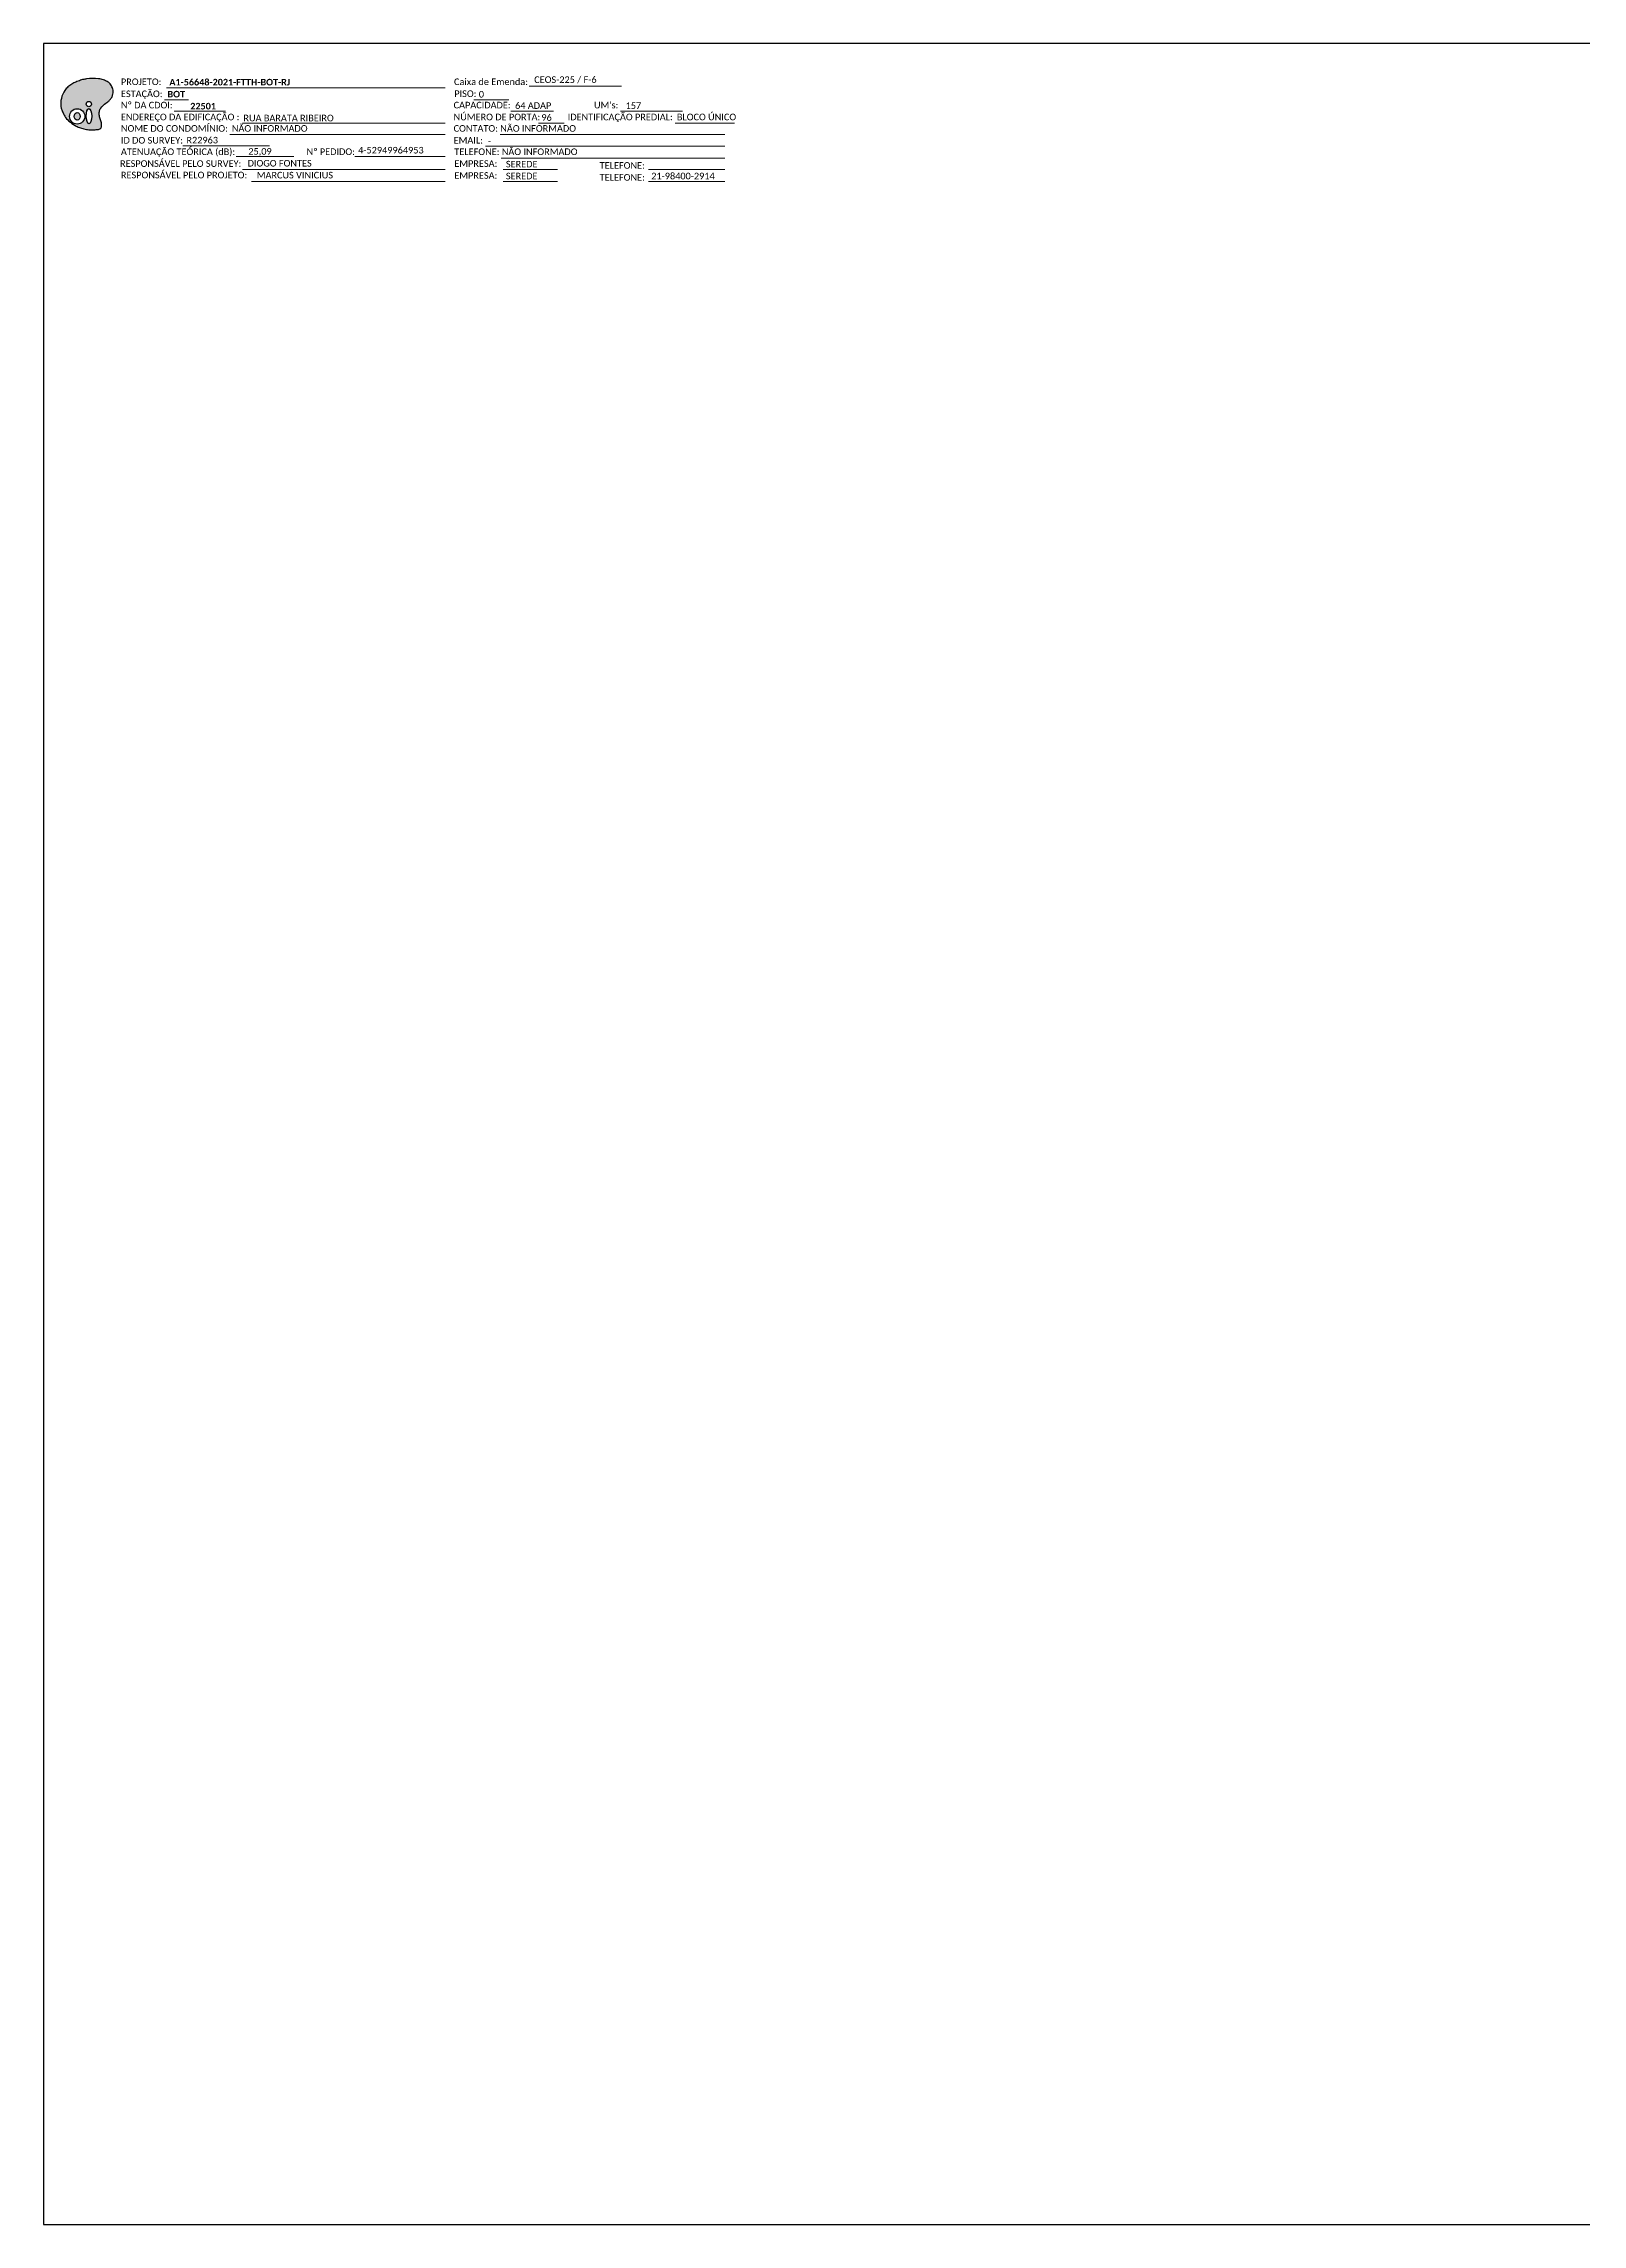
# Model space of a CAD drawing. Header units: millimetres. Extents: x 7977 to 746466, y 369 to 202040.
# Drawn here: x 745628 to 746047, y 201446 to 202040 of the extents above; entities that cross this region are included whole.
import ezdxf
from ezdxf.enums import TextEntityAlignment as Align

# ---------------------------------------------------------------- set-up
doc = ezdxf.new("R2010")
doc.units = ezdxf.units.MM
doc.styles.add('WMF-Calibri0', font='calibri.ttf')
doc.styles.add('WMF-Calibri1', font='calibrib.ttf')

# ---------------------------------------------------------------- blocks, each defined once
blk = doc.blocks.new('OI')
h = blk.add_hatch(color=40)
edge = h.paths.add_edge_path()
edge.add_spline(control_points=[(4.35, -0.67), (3.92, -0.99), (3.26, -1.5), (2.81, -2.59), (2.9, -3.5), (3.06, -4.27), (3.31, -4.85), (3.37, -5.39), (3.4, -5.88), (3.2, -6.4), (2.54, -6.61), (1.65, -6.63), (0.55, -6.67), (-0.56, -6.42), (-1.61, -6.14), (-2.77, -5.61), (-3.92, -4.77), (-4.89, -3.7), (-5.34, -2.65), (-5.6, -1.94), (-5.85, -0.96), (-5.71, 0.47), (-5.1, 2.02), (-4.14, 3.02), (-3.3, 3.61), (-2.37, 4.16), (-1.36, 4.44), (-0.56, 4.7), (0.79, 4.85), (2.24, 4.97), (3.79, 4.57), (4.67, 4.21), (5.44, 3.65), (5.76, 2.99), (6.03, 2.21), (6.01, 1.46), (5.72, 0.64), (5.31, 0.08), (4.88, -0.38), (4.51, -0.55), (4.35, -0.67)], knot_values=[0, 0, 0, 0, 1.60434, 2.417191, 3.427595, 4.282808, 4.776746, 5.304182, 5.888771, 6.258406, 6.858137, 7.79129, 8.986195, 10.124242, 11.187857, 12.242908, 13.953784, 15.414161, 16.515391, 17.349188, 17.675853, 19.552021, 21.515531, 22.568638, 23.63245, 24.621084, 25.782718, 26.745347, 27.142653, 29.870543, 31.004649, 31.921532, 32.709589, 33.801391, 34.042471, 35.192333, 35.971461, 36.628871, 37.254359, 37.836911, 37.836911, 37.836911, 37.836911], degree=3, periodic=0)
h.paths.add_polyline_path([(1.13, -0.87, -1), (-0.04, -0.87, -1)], flags=16)
edge = h.paths.add_edge_path(flags=16)
edge.add_ellipse((0.56, -3.59), major_axis=(-0.02, 1.71), ratio=0.361305, start_angle=0, end_angle=360)
h.paths.add_polyline_path([(-0.36, -3.62, -1), (-3.8, -3.62, -1)], flags=16)
edge = h.paths.add_edge_path(flags=0)
edge.add_ellipse((-2.08, -3.62), major_axis=(0, 0.885), ratio=0.758294, start_angle=0, end_angle=360)
at = {"color": 40}
for centre, radius in [((-2.08, -3.62), 1.72), ((0.54, -0.87), 0.587)]:
    blk.add_circle(centre, radius, dxfattribs=at)
blk.add_ellipse((-2.08, -3.62), major_axis=(0, 0.885), ratio=0.758294, start_param=-3.141592653589792, end_param=3.141592653589792, dxfattribs=at)
blk.add_ellipse((0.56, -3.59), major_axis=(-0.02, 1.71), ratio=0.361305, dxfattribs=at)
at = {"color": 40, "start_tangent": (-0.800898, -0.598801), "end_tangent": (-0.800898, -0.598801)}
blk.add_spline([(4.35, -0.67), (3.2, -1.78), (2.9, -2.54), (2.92, -3.55), (3.12, -4.38), (3.28, -4.85), (3.37, -5.37), (3.35, -5.95), (3.2, -6.29), (2.66, -6.55), (1.73, -6.63), (0.54, -6.62), (-0.58, -6.41), (-1.6, -6.11), (-2.56, -5.67), (-3.95, -4.67), (-4.89, -3.56), (-5.37, -2.56), (-5.64, -1.78), (-5.72, -1.46), (-5.63, 0.42), (-4.84, 2.22), (-4.13, 2.99), (-3.27, 3.62), (-2.4, 4.09), (-1.3, 4.47), (-0.37, 4.72), (0.02, 4.77), (2.75, 4.8), (3.85, 4.53), (4.69, 4.16), (5.31, 3.68), (5.85, 2.73), (5.93, 2.5), (5.94, 1.35), (5.67, 0.62), (5.29, 0.08), (4.84, -0.36), (4.35, -0.67)], degree=3, dxfattribs=at)

msp = doc.modelspace()

# ---------------------------------------------------------------- linework, layer by layer
msp.add_lwpolyline([(745627.83, 201445.77), (746466.4, 201445.77), (746466.4, 202039.77), (745627.83, 202039.77), (745627.83, 201445.77)])
at = {"color": 7, "lineweight": 0}
for points in [[(745661.3, 202027.73), (745737.28, 202027.73)], [(745760.11, 202028.22), (745785.25, 202028.22)], [(745660.79, 202024.45), (745667.34, 202024.45)], [(745663.45, 202021.38), (745677.39, 202021.38)], [(745745.07, 202024.5), (745754.55, 202024.5)], [(745755.12, 202021.38), (745766.74, 202021.38)], [(745785.06, 202021.38), (745801.92, 202021.38)], [(745678.61, 202015.03), (745737.28, 202015.03)], [(745682.02, 202018.15), (745737.28, 202018.15)], [(745752.24, 202015.03), (745813.46, 202015.03)], [(745762.71, 202018.15), (745769.65, 202018.15)], [(745799.88, 202018.15), (745816.05, 202018.15)], [(745665.77, 202011.97), (745689.4, 202011.97)], [(745680.3, 202009), (745695.98, 202009)], [(745712.64, 202009.01), (745737.13, 202009.01)], [(745713.14, 202009.01), (745737.29, 202009.01)], [(745748.2, 202011.8), (745813.46, 202011.8)], [(745752.48, 202008.56), (745813.46, 202008.56)], [(745682.02, 202005.45), (745737.28, 202005.45)], [(745684.51, 202002.21), (745737.28, 202002.21)], [(745753.09, 202005.45), (745767.89, 202005.45)], [(745753.09, 202002.21), (745767.89, 202002.21)], [(745792.69, 202005.45), (745813.46, 202005.45)], [(745792.69, 202002.21), (745813.46, 202002.21)]]:
    msp.add_lwpolyline(points, dxfattribs=at)

# ---------------------------------------------------------------- block references
at = {"color": 7, "xscale": 1.213923925196705, "yscale": 1.21392392515554, "zscale": 1.213923925163967, "rotation": 0.153289602326381}
msp.add_blockref('OI', (745639.5, 202024.36), dxfattribs=at)

# ---------------------------------------------------------------- texts
at = {"color": 7, "lineweight": 0, "style": 'WMF-Calibri0'}
for s, height, p in [('PROJETO:', 1.793, (745648.9, 202028.48)), ('ESTAÇÃO:', 1.793, (745648.9, 202025.2)), ('Caixa de Emenda:', 1.7927, (745739.66, 202028.48)), ('PISO:', 1.793, (745739.73, 202025.24)), ('ENDEREÇO DA EDIFICAÇÃO :', 1.7927, (745648.9, 202018.89)), ('Nº DA CDOI:', 1.7927, (745648.9, 202022.13)), ('CAPACIDADE:', 1.7927, (745739.55, 202022.13)), ('NÚMERO DE PORTA:', 1.7927, (745739.55, 202018.89)), ('IDENTIFICAÇÃO PREDIAL:', 1.7927, (745770.63, 202018.89)), ("UM's:", 1.793, (745777.79, 202022.13)), ('BLOCO ÚNICO', 1.7927, (745800.38, 202018.89)), ('NOME DO CONDOMÍNIO:', 1.7927, (745648.9, 202015.78)), ('ID DO SURVEY:', 1.7927, (745648.9, 202012.54)), ('NÃO INFORMADO', 1.7927, (745679.12, 202015.78)), ('CONTATO: NÃO INFORMADO', 1.7927, (745739.55, 202015.78)), ('EMAIL:', 1.793, (745739.55, 202012.54)), ('RESPONSÁVEL PELO SURVEY:', 1.7927, (745648.66, 202006.2)), ('ATENUAÇÃO TEÓRICA (dB):', 1.7927, (745648.9, 202009.43)), ('Nº PEDIDO:', 1.793, (745699.49, 202009.44)), ('TELEFONE: NÃO INFORMADO', 1.7927, (745739.73, 202009.43)), ('EMPRESA:', 1.793, (745739.73, 202006.2)), ('RESPONSÁVEL PELO PROJETO:', 1.7927, (745648.9, 202003.08)), ('EMPRESA:', 1.793, (745739.73, 202002.96)), ('TELEFONE:', 1.793, (745779.34, 202005.69)), ('TELEFONE:', 1.793, (745779.34, 202002.45))]:
    msp.add_text(s, height=height, dxfattribs=at).set_placement(p)
at = {"color": 7, "linetype": 'Continuous'}
for s, height, style, p in [('BOT', 1.793, 'WMF-Calibri1', (745661.58, 202025.11)), ('A1-56648-2021-FTTH-BOT-RJ', 1.7927, 'WMF-Calibri1', (745662.1, 202028.38)), ('0', 1.79, 'WMF-Calibri0', (745746.42, 202025.09)), ('CEOS-225 / F-6', 1.7927, 'WMF-Calibri0', (745761.51, 202029.06)), ('RUA BARATA RIBEIRO', 1.7927, 'WMF-Calibri0', (745682.28, 202018.61)), ('96', 1.793, 'WMF-Calibri0', (745763.46, 202018.75)), ('DIOGO FONTES', 1.7927, 'WMF-Calibri0', (745683.42, 202006.29)), ('-', 1.79, 'WMF-Calibri0', (745748.9, 202012.4)), ('SEREDE', 1.793, 'WMF-Calibri0', (745753.79, 202006.05)), ('MARCUS VINICIUS', 1.7927, 'WMF-Calibri0', (745685.91, 202003.05)), ('SEREDE', 1.793, 'WMF-Calibri0', (745753.79, 202002.81)), ('21-98400-2914', 1.7927, 'WMF-Calibri0', (745793.4, 202002.81))]:
    msp.add_text(s, height=height, dxfattribs=dict(at, style=style)).set_placement(p)
at = {"color": 7, "linetype": 'Continuous', "style": 'WMF-Calibri1'}
msp.add_text('22501', height=1.793, dxfattribs=at).set_placement((745671.29, 202021.84), align=Align.CENTER)
at = {"color": 0, "linetype": 'Continuous', "style": 'WMF-Calibri0'}
for s, p in [('64 ADAP', (745756.3, 202022)), ('157', (745786.41, 202021.98)), ('R22963', (745666.76, 202012.58))]:
    msp.add_text(s, height=1.793, dxfattribs=at).set_placement(p)
at = {"color": 0, "lineweight": 0, "style": 'WMF-Calibri0'}
msp.add_text('25,09', height=1.793, dxfattribs=at).set_placement((745683.61, 202009.52))
at = {"color": 7, "style": 'WMF-Calibri0'}
msp.add_text('4-52949964953', height=1.7927, dxfattribs=at).set_placement((745713.54, 202009.85))

doc.saveas('drawing.dxf')
